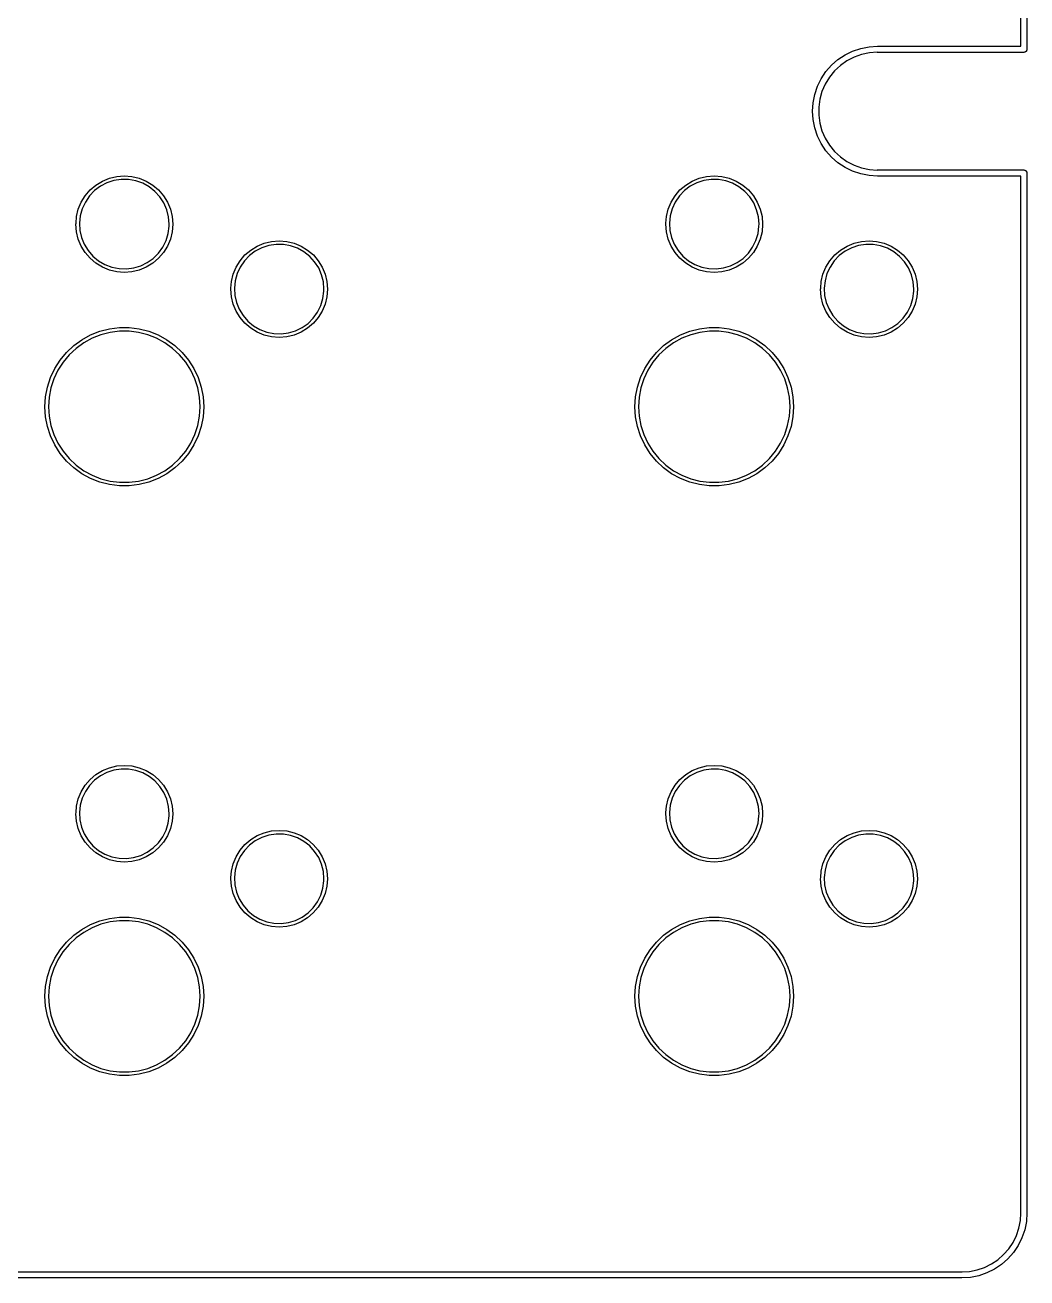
# Model space of a CAD drawing. Extents: x 0 to 11.3, y -3.7 to 0.
# Drawn here: x 9.999 to 11.273, y -3.733 to -2.139 of the extents above; entities that cross this region are included whole.
import ezdxf

# ---------------------------------------------------------------- set-up
doc = ezdxf.new("R2010")
doc.units = 0
doc.header["$MEASUREMENT"] = 0
doc.layers.add('BLACK', color=7, linetype='CONTINUOUS')

msp = doc.modelspace()

# ---------------------------------------------------------------- linework, layer by layer
at = {"layer": 'BLACK', "linetype": 'CONTINUOUS'}
for p, q in [((11.2648, -2.16634), (11.2648, -0.099409)), ((11.2726, -0.099409), (11.2726, -2.17028)), ((11.0613, -2.16916), (11.0719, -2.16705)), ((11.0719, -2.16705), (11.0827, -2.16634)), ((11.0827, -2.16634), (11.2648, -2.16634)), ((11.0242, -2.19055), (11.0323, -2.18342)), ((11.0323, -2.18342), (11.0413, -2.17742)), ((11.0413, -2.17742), (11.051, -2.17263)), ((11.0528, -2.18025), (11.0437, -2.18495)), ((11.051, -2.17263), (11.0613, -2.16916)), ((11.0624, -2.17682), (11.0528, -2.18025)), ((11.0725, -2.17474), (11.0624, -2.17682)), ((11.0822, -2.17407), (11.0725, -2.17474)), ((11.0827, -2.17421), (11.0822, -2.17407)), ((11.2687, -2.17421), (11.0827, -2.17421)), ((11.2693, -2.17402), (11.2687, -2.17421)), ((11.2699, -2.17402), (11.2693, -2.17402)), ((11.2704, -2.17365), (11.2699, -2.17402)), ((11.271, -2.17346), (11.2704, -2.17365)), ((11.2714, -2.17296), (11.271, -2.17346)), ((11.2719, -2.17259), (11.2714, -2.17296)), ((11.2721, -2.172), (11.2719, -2.17259)), ((11.2724, -2.17149), (11.2721, -2.172)), ((11.2726, -2.17028), (11.2724, -2.17087)), ((11.2724, -2.17087), (11.2724, -2.17149)), ((11.0111, -2.20768), (11.0171, -2.19869)), ((11.0171, -2.19869), (11.0242, -2.19055)), ((11.0279, -2.19784), (11.0214, -2.20578)), ((11.0354, -2.19085), (11.0279, -2.19784)), ((11.0437, -2.18495), (11.0354, -2.19085)), ((11.0063, -2.21738), (11.0111, -2.20768)), ((11.0161, -2.21452), (11.012, -2.22391)), ((11.0214, -2.20578), (11.0161, -2.21452)), ((11.0007, -2.23822), (11.0028, -2.22762)), ((11.0028, -2.22762), (11.0063, -2.21738)), ((11.012, -2.22391), (11.0093, -2.23376)), ((11, -2.24902), (11.0007, -2.23822)), ((11.0093, -2.23376), (11.0079, -2.2439)), ((11.0079, -2.2439), (11.0079, -2.25413)), ((11.0007, -2.25981), (11, -2.24902)), ((11.0028, -2.27041), (11.0007, -2.25981)), ((11.0079, -2.25413), (11.0093, -2.26427)), ((11.0063, -2.28065), (11.0028, -2.27041)), ((11.0093, -2.26427), (11.012, -2.27412)), ((11.012, -2.27412), (11.0161, -2.28351)), ((11.0111, -2.29035), (11.0063, -2.28065)), ((11.0171, -2.29935), (11.0111, -2.29035)), ((11.0161, -2.28351), (11.0214, -2.29225)), ((11.0214, -2.29225), (11.0279, -2.30019)), ((11.0242, -2.30748), (11.0171, -2.29935)), ((11.0323, -2.31461), (11.0242, -2.30748)), ((11.0279, -2.30019), (11.0354, -2.30718)), ((11.0354, -2.30718), (11.0437, -2.31308)), ((11.0413, -2.32062), (11.0323, -2.31461)), ((11.051, -2.3254), (11.0413, -2.32062)), ((11.0437, -2.31308), (11.0528, -2.31779)), ((11.0613, -2.32888), (11.051, -2.3254)), ((11.0528, -2.31779), (11.0624, -2.32121)), ((11.0624, -2.32121), (11.0725, -2.3233)), ((11.0725, -2.3233), (11.0822, -2.32396)), ((11.0822, -2.32396), (11.0827, -2.32382)), ((11.0827, -2.32382), (11.2687, -2.32382)), ((11.2687, -2.32382), (11.2693, -2.32401)), ((11.2693, -2.32401), (11.2699, -2.32401)), ((11.2699, -2.32401), (11.2704, -2.32438)), ((11.2704, -2.32438), (11.271, -2.32457)), ((11.271, -2.32457), (11.2714, -2.32508)), ((11.2714, -2.32508), (11.2719, -2.32544)), ((11.2719, -2.32544), (11.2721, -2.32603)), ((11.2721, -2.32603), (11.2724, -2.32654)), ((11.2724, -2.32654), (11.2724, -2.32716)), ((10.0889, -2.34295), (10.0971, -2.33791)), ((10.1029, -2.34019), (10.0946, -2.3445)), ((10.0971, -2.33791), (10.106, -2.33421)), ((10.1118, -2.33728), (10.1029, -2.34019)), ((10.106, -2.33421), (10.1154, -2.33196)), ((10.121, -2.33587), (10.1118, -2.33728)), ((10.1154, -2.33196), (10.125, -2.3312)), ((10.1304, -2.33599), (10.121, -2.33587)), ((10.125, -2.3312), (10.1346, -2.33196)), ((10.1396, -2.33762), (10.1304, -2.33599)), ((10.1346, -2.33196), (10.144, -2.33421)), ((10.1484, -2.34074), (10.1396, -2.33762)), ((10.144, -2.33421), (10.1529, -2.33791)), ((10.1565, -2.34525), (10.1484, -2.34074)), ((10.1529, -2.33791), (10.1612, -2.34295)), ((10.8388, -2.34295), (10.8471, -2.33791)), ((10.8529, -2.34018), (10.8446, -2.3445)), ((10.8471, -2.33791), (10.856, -2.33421)), ((10.8618, -2.33728), (10.8529, -2.34018)), ((10.856, -2.33421), (10.8654, -2.33196)), ((10.871, -2.33587), (10.8618, -2.33728)), ((10.8654, -2.33196), (10.875, -2.3312)), ((10.8804, -2.33598), (10.871, -2.33587)), ((10.875, -2.3312), (10.8846, -2.33196)), ((10.8896, -2.33762), (10.8804, -2.33598)), ((10.8846, -2.33196), (10.894, -2.33421)), ((10.8984, -2.34074), (10.8896, -2.33762)), ((10.894, -2.33421), (10.9029, -2.33791)), ((10.9065, -2.34525), (10.8984, -2.34074)), ((10.9029, -2.33791), (10.9112, -2.34295)), ((11.0719, -2.33099), (11.0613, -2.32888)), ((11.0827, -2.33169), (11.0719, -2.33099)), ((11.2648, -2.33169), (11.0827, -2.33169)), ((11.2648, -3.65059), (11.2648, -2.33169)), ((11.2724, -2.32716), (11.2726, -2.32776)), ((11.2726, -2.32776), (11.2726, -3.65059)), ((10.0702, -2.36479), (10.0752, -2.35656)), ((10.0752, -2.35656), (10.0815, -2.34922)), ((10.0807, -2.35686), (10.0755, -2.36457)), ((10.0872, -2.3501), (10.0807, -2.35686)), ((10.0815, -2.34922), (10.0889, -2.34295)), ((10.0946, -2.3445), (10.0872, -2.3501)), ((10.1639, -2.35104), (10.1565, -2.34525)), ((10.1612, -2.34295), (10.1685, -2.34922)), ((10.1702, -2.35795), (10.1639, -2.35104)), ((10.1685, -2.34922), (10.1748, -2.35656)), ((10.1752, -2.36579), (10.1702, -2.35795)), ((10.1748, -2.35656), (10.1798, -2.36479)), ((10.8202, -2.36479), (10.8252, -2.35656)), ((10.8252, -2.35656), (10.8315, -2.34922)), ((10.8307, -2.35685), (10.8255, -2.36457)), ((10.8372, -2.3501), (10.8307, -2.35685)), ((10.8315, -2.34922), (10.8388, -2.34295)), ((10.8446, -2.3445), (10.8372, -2.3501)), ((10.9139, -2.35104), (10.9065, -2.34525)), ((10.9112, -2.34295), (10.9185, -2.34922)), ((10.9201, -2.35795), (10.9139, -2.35104)), ((10.9185, -2.34922), (10.9248, -2.35656)), ((10.9252, -2.36579), (10.9201, -2.35795)), ((10.9248, -2.35656), (10.9298, -2.36479)), ((10.0642, -2.3831), (10.0665, -2.37371)), ((10.0665, -2.37371), (10.0702, -2.36479)), ((10.0715, -2.37304), (10.069, -2.38204)), ((10.0755, -2.36457), (10.0715, -2.37304)), ((10.179, -2.37435), (10.1752, -2.36579)), ((10.1812, -2.38341), (10.179, -2.37435)), ((10.1798, -2.36479), (10.1835, -2.37371)), ((10.1835, -2.37371), (10.1858, -2.3831)), ((10.8142, -2.38309), (10.8165, -2.37371)), ((10.8165, -2.37371), (10.8202, -2.36479)), ((10.8215, -2.37304), (10.819, -2.38204)), ((10.8255, -2.36457), (10.8215, -2.37304)), ((10.9289, -2.37435), (10.9252, -2.36579)), ((10.9312, -2.38341), (10.9289, -2.37435)), ((10.9298, -2.36479), (10.9335, -2.37371)), ((10.9335, -2.37371), (10.9358, -2.38309)), ((10.0636, -2.39133), (10.0642, -2.3831)), ((10.069, -2.38204), (10.068, -2.39133)), ((10.182, -2.39272), (10.1812, -2.38341)), ((10.1858, -2.3831), (10.1865, -2.39272)), ((10.8136, -2.39132), (10.8142, -2.38309)), ((10.819, -2.38204), (10.818, -2.39132)), ((10.932, -2.39272), (10.9312, -2.38341)), ((10.9358, -2.38309), (10.9365, -2.39272)), ((10.0635, -2.39272), (10.0636, -2.39133)), ((10.0642, -2.40234), (10.0635, -2.39272)), ((10.0665, -2.41173), (10.0642, -2.40234)), ((10.068, -2.39133), (10.0686, -2.40065)), ((10.0686, -2.40065), (10.0706, -2.40976)), ((10.178, -2.4137), (10.1807, -2.40476)), ((10.1807, -2.40476), (10.1819, -2.3955)), ((10.1819, -2.3955), (10.182, -2.39272)), ((10.1858, -2.40234), (10.1835, -2.41173)), ((10.1865, -2.39272), (10.1858, -2.40234)), ((10.8135, -2.39272), (10.8136, -2.39132)), ((10.8142, -2.40234), (10.8135, -2.39272)), ((10.8165, -2.41173), (10.8142, -2.40234)), ((10.818, -2.39132), (10.8186, -2.40065)), ((10.8186, -2.40065), (10.8206, -2.40976)), ((10.928, -2.41369), (10.9307, -2.40476)), ((10.9307, -2.40476), (10.9319, -2.3955)), ((10.9319, -2.3955), (10.932, -2.39272)), ((10.9358, -2.40234), (10.9335, -2.41173)), ((10.9365, -2.39272), (10.9358, -2.40234)), ((10.0702, -2.42065), (10.0665, -2.41173)), ((10.0752, -2.42888), (10.0702, -2.42065)), ((10.0706, -2.40976), (10.0741, -2.41841)), ((10.0741, -2.41841), (10.079, -2.42637)), ((10.1684, -2.42965), (10.1739, -2.42207)), ((10.1739, -2.42207), (10.178, -2.4137)), ((10.1798, -2.42065), (10.1748, -2.42888)), ((10.1835, -2.41173), (10.1798, -2.42065)), ((10.2857, -2.42563), (10.2939, -2.42058)), ((10.2939, -2.42058), (10.3028, -2.41689)), ((10.3087, -2.41996), (10.2998, -2.42286)), ((10.3028, -2.41689), (10.3122, -2.41464)), ((10.3179, -2.41855), (10.3087, -2.41996)), ((10.3122, -2.41464), (10.3219, -2.41388)), ((10.3272, -2.41866), (10.3179, -2.41855)), ((10.3219, -2.41388), (10.3315, -2.41464)), ((10.3364, -2.4203), (10.3272, -2.41866)), ((10.3315, -2.41464), (10.3409, -2.41689)), ((10.3452, -2.42342), (10.3364, -2.4203)), ((10.3409, -2.41689), (10.3498, -2.42058)), ((10.3498, -2.42058), (10.358, -2.42563)), ((10.8202, -2.42064), (10.8165, -2.41173)), ((10.8252, -2.42887), (10.8202, -2.42064)), ((10.8206, -2.40976), (10.8241, -2.41841)), ((10.8241, -2.41841), (10.829, -2.42637)), ((10.9184, -2.42965), (10.9238, -2.42207)), ((10.9238, -2.42207), (10.928, -2.41369)), ((10.9298, -2.42064), (10.9248, -2.42887)), ((10.9335, -2.41173), (10.9298, -2.42064)), ((11.0357, -2.42563), (11.0439, -2.42058)), ((11.0439, -2.42058), (11.0528, -2.41689)), ((11.0586, -2.41996), (11.0498, -2.42286)), ((11.0528, -2.41689), (11.0622, -2.41464)), ((11.0679, -2.41855), (11.0586, -2.41996)), ((11.0622, -2.41464), (11.0719, -2.41388)), ((11.0772, -2.41866), (11.0679, -2.41855)), ((11.0719, -2.41388), (11.0815, -2.41464)), ((11.0864, -2.4203), (11.0772, -2.41866)), ((11.0815, -2.41464), (11.0909, -2.41689)), ((11.0952, -2.42342), (11.0864, -2.4203)), ((11.0909, -2.41689), (11.0998, -2.42058)), ((11.0998, -2.42058), (11.108, -2.42563)), ((10.0815, -2.43622), (10.0752, -2.42888)), ((10.079, -2.42637), (10.0851, -2.43343)), ((10.0889, -2.44249), (10.0815, -2.43622)), ((10.0851, -2.43343), (10.0923, -2.4394)), ((10.1542, -2.44167), (10.1618, -2.43624)), ((10.1685, -2.43622), (10.1612, -2.44249)), ((10.1618, -2.43624), (10.1684, -2.42965)), ((10.1748, -2.42888), (10.1685, -2.43622)), ((10.2721, -2.43924), (10.2784, -2.4319)), ((10.284, -2.43278), (10.2776, -2.43953)), ((10.2784, -2.4319), (10.2857, -2.42563)), ((10.2915, -2.42717), (10.284, -2.43278)), ((10.2998, -2.42286), (10.2915, -2.42717)), ((10.3534, -2.42793), (10.3452, -2.42342)), ((10.3607, -2.43372), (10.3534, -2.42793)), ((10.358, -2.42563), (10.3654, -2.4319)), ((10.367, -2.44063), (10.3607, -2.43372)), ((10.3654, -2.4319), (10.3716, -2.43924)), ((10.8315, -2.43621), (10.8252, -2.42887)), ((10.829, -2.42637), (10.8351, -2.43343)), ((10.8388, -2.44248), (10.8315, -2.43621)), ((10.8351, -2.43343), (10.8423, -2.4394)), ((10.9042, -2.44167), (10.9118, -2.43624)), ((10.9185, -2.43621), (10.9112, -2.44248)), ((10.9118, -2.43624), (10.9184, -2.42965)), ((10.9248, -2.42887), (10.9185, -2.43621)), ((11.0221, -2.43924), (11.0284, -2.4319)), ((11.034, -2.43278), (11.0276, -2.43953)), ((11.0284, -2.4319), (11.0357, -2.42563)), ((11.0415, -2.42717), (11.034, -2.43278)), ((11.0498, -2.42286), (11.0415, -2.42717)), ((11.1034, -2.42793), (11.0952, -2.42342)), ((11.1107, -2.43372), (11.1034, -2.42793)), ((11.108, -2.42563), (11.1153, -2.4319)), ((11.117, -2.44062), (11.1107, -2.43372)), ((11.1153, -2.4319), (11.1216, -2.43924)), ((10.0971, -2.44753), (10.0889, -2.44249)), ((10.0923, -2.4394), (10.1004, -2.44411)), ((10.106, -2.45122), (10.0971, -2.44753)), ((10.1004, -2.44411), (10.1091, -2.44744)), ((10.1154, -2.45348), (10.106, -2.45122)), ((10.1091, -2.44744), (10.1183, -2.4493)), ((10.125, -2.45423), (10.1154, -2.45348)), ((10.1183, -2.4493), (10.1276, -2.44965)), ((10.1346, -2.45348), (10.125, -2.45423)), ((10.1276, -2.44965), (10.1369, -2.44846)), ((10.144, -2.45122), (10.1346, -2.45348)), ((10.1369, -2.44846), (10.1458, -2.44578)), ((10.1529, -2.44753), (10.144, -2.45122)), ((10.1458, -2.44578), (10.1542, -2.44167)), ((10.1612, -2.44249), (10.1529, -2.44753)), ((10.2634, -2.45639), (10.267, -2.44747)), ((10.267, -2.44747), (10.2721, -2.43924)), ((10.2723, -2.44725), (10.2684, -2.45572)), ((10.2776, -2.43953), (10.2723, -2.44725)), ((10.3721, -2.44847), (10.367, -2.44063)), ((10.3716, -2.43924), (10.3767, -2.44747)), ((10.3758, -2.45703), (10.3721, -2.44847)), ((10.3767, -2.44747), (10.3804, -2.45639)), ((10.8471, -2.44753), (10.8388, -2.44248)), ((10.8423, -2.4394), (10.8504, -2.44411)), ((10.856, -2.45122), (10.8471, -2.44753)), ((10.8504, -2.44411), (10.8591, -2.44744)), ((10.8654, -2.45347), (10.856, -2.45122)), ((10.8591, -2.44744), (10.8683, -2.4493)), ((10.875, -2.45423), (10.8654, -2.45347)), ((10.8683, -2.4493), (10.8776, -2.44964)), ((10.8846, -2.45347), (10.875, -2.45423)), ((10.8776, -2.44964), (10.8868, -2.44846)), ((10.894, -2.45122), (10.8846, -2.45347)), ((10.8868, -2.44846), (10.8958, -2.44577)), ((10.9029, -2.44753), (10.894, -2.45122)), ((10.8958, -2.44577), (10.9042, -2.44167)), ((10.9112, -2.44248), (10.9029, -2.44753)), ((11.0133, -2.45638), (11.017, -2.44747)), ((11.017, -2.44747), (11.0221, -2.43924)), ((11.0223, -2.44725), (11.0184, -2.45572)), ((11.0276, -2.43953), (11.0223, -2.44725)), ((11.1221, -2.44846), (11.117, -2.44062)), ((11.1216, -2.43924), (11.1267, -2.44747)), ((11.1258, -2.45703), (11.1221, -2.44846)), ((11.1267, -2.44747), (11.1304, -2.45638)), ((10.2605, -2.474), (10.2611, -2.46577)), ((10.2611, -2.46577), (10.2634, -2.45639)), ((10.2659, -2.46472), (10.2649, -2.474)), ((10.2684, -2.45572), (10.2659, -2.46472)), ((10.3781, -2.46609), (10.3758, -2.45703)), ((10.3788, -2.4754), (10.3781, -2.46609)), ((10.3804, -2.45639), (10.3826, -2.46577)), ((10.3826, -2.46577), (10.3834, -2.4754)), ((11.0104, -2.474), (11.0111, -2.46577)), ((11.0111, -2.46577), (11.0133, -2.45638)), ((11.0159, -2.46472), (11.0149, -2.474)), ((11.0184, -2.45572), (11.0159, -2.46472)), ((11.1281, -2.46609), (11.1258, -2.45703)), ((11.1288, -2.47539), (11.1281, -2.46609)), ((11.1304, -2.45638), (11.1326, -2.46577)), ((11.1326, -2.46577), (11.1334, -2.47539)), ((10.2603, -2.4754), (10.2605, -2.474)), ((10.2611, -2.48502), (10.2603, -2.4754)), ((10.2634, -2.49441), (10.2611, -2.48502)), ((10.2649, -2.474), (10.2654, -2.48333)), ((10.2654, -2.48333), (10.2675, -2.49244)), ((10.3776, -2.48744), (10.3788, -2.47818)), ((10.3788, -2.47818), (10.3788, -2.4754)), ((10.3826, -2.48502), (10.3804, -2.49441)), ((10.3834, -2.4754), (10.3826, -2.48502)), ((11.0103, -2.47539), (11.0104, -2.474)), ((11.0111, -2.48502), (11.0103, -2.47539)), ((11.0133, -2.4944), (11.0111, -2.48502)), ((11.0149, -2.474), (11.0154, -2.48332)), ((11.0154, -2.48332), (11.0175, -2.49243)), ((11.1275, -2.48744), (11.1288, -2.47818)), ((11.1288, -2.47818), (11.1288, -2.47539)), ((11.1326, -2.48502), (11.1304, -2.4944)), ((11.1334, -2.47539), (11.1326, -2.48502)), ((10.267, -2.50332), (10.2634, -2.49441)), ((10.2675, -2.49244), (10.271, -2.50109)), ((10.271, -2.50109), (10.2759, -2.50905)), ((10.3707, -2.50475), (10.3748, -2.49637)), ((10.3748, -2.49637), (10.3776, -2.48744)), ((10.3804, -2.49441), (10.3767, -2.50332)), ((11.017, -2.50332), (11.0133, -2.4944)), ((11.0175, -2.49243), (11.021, -2.50109)), ((11.021, -2.50109), (11.0259, -2.50905)), ((11.1207, -2.50474), (11.1248, -2.49637)), ((11.1248, -2.49637), (11.1275, -2.48744)), ((11.1304, -2.4944), (11.1267, -2.50332)), ((10.2721, -2.51155), (10.267, -2.50332)), ((10.2784, -2.51889), (10.2721, -2.51155)), ((10.2759, -2.50905), (10.282, -2.51611)), ((10.282, -2.51611), (10.2892, -2.52208)), ((10.3586, -2.51892), (10.3653, -2.51233)), ((10.3653, -2.51233), (10.3707, -2.50475)), ((10.3716, -2.51155), (10.3654, -2.51889)), ((10.3767, -2.50332), (10.3716, -2.51155)), ((11.0221, -2.51155), (11.017, -2.50332)), ((11.0284, -2.51889), (11.0221, -2.51155)), ((11.0259, -2.50905), (11.032, -2.51611)), ((11.032, -2.51611), (11.0392, -2.52207)), ((11.1086, -2.51892), (11.1152, -2.51233)), ((11.1152, -2.51233), (11.1207, -2.50474)), ((11.1216, -2.51155), (11.1153, -2.51889)), ((11.1267, -2.50332), (11.1216, -2.51155)), ((10.071, -2.53982), (10.0821, -2.53372)), ((10.0821, -2.53372), (10.0938, -2.52905)), ((10.0952, -2.53337), (10.084, -2.53782)), ((10.0938, -2.52905), (10.1061, -2.5259)), ((10.107, -2.53036), (10.0952, -2.53337)), ((10.1061, -2.5259), (10.1187, -2.52432)), ((10.119, -2.52884), (10.107, -2.53036)), ((10.1187, -2.52432), (10.1313, -2.52432)), ((10.1311, -2.52884), (10.119, -2.52884)), ((10.1431, -2.53036), (10.1311, -2.52884)), ((10.1313, -2.52432), (10.1439, -2.5259)), ((10.1548, -2.53337), (10.1431, -2.53036)), ((10.1439, -2.5259), (10.1562, -2.52905)), ((10.166, -2.53782), (10.1548, -2.53337)), ((10.1562, -2.52905), (10.168, -2.53372)), ((10.168, -2.53372), (10.1791, -2.53982)), ((10.2857, -2.52516), (10.2784, -2.51889)), ((10.2939, -2.53021), (10.2857, -2.52516)), ((10.2892, -2.52208), (10.2972, -2.52679)), ((10.3028, -2.5339), (10.2939, -2.53021)), ((10.2972, -2.52679), (10.306, -2.53012)), ((10.3122, -2.53615), (10.3028, -2.5339)), ((10.306, -2.53012), (10.3151, -2.53198)), ((10.3151, -2.53198), (10.3244, -2.53232)), ((10.3244, -2.53232), (10.3337, -2.53114)), ((10.3409, -2.5339), (10.3315, -2.53615)), ((10.3337, -2.53114), (10.3427, -2.52845)), ((10.3498, -2.53021), (10.3409, -2.5339)), ((10.3427, -2.52845), (10.351, -2.52434)), ((10.358, -2.52516), (10.3498, -2.53021)), ((10.351, -2.52434), (10.3586, -2.51892)), ((10.3654, -2.51889), (10.358, -2.52516)), ((10.8209, -2.53982), (10.832, -2.53372)), ((10.832, -2.53372), (10.8438, -2.52905)), ((10.8452, -2.53336), (10.834, -2.53782)), ((10.8438, -2.52905), (10.8561, -2.5259)), ((10.8569, -2.53036), (10.8452, -2.53336)), ((10.8561, -2.5259), (10.8687, -2.52431)), ((10.869, -2.52884), (10.8569, -2.53036)), ((10.8687, -2.52431), (10.8813, -2.52431)), ((10.881, -2.52884), (10.869, -2.52884)), ((10.8931, -2.53036), (10.881, -2.52884)), ((10.8813, -2.52431), (10.8939, -2.5259)), ((10.9048, -2.53336), (10.8931, -2.53036)), ((10.8939, -2.5259), (10.9062, -2.52905)), ((10.916, -2.53782), (10.9048, -2.53336)), ((10.9062, -2.52905), (10.918, -2.53372)), ((10.918, -2.53372), (10.9291, -2.53982)), ((11.0357, -2.52516), (11.0284, -2.51889)), ((11.0439, -2.5302), (11.0357, -2.52516)), ((11.0392, -2.52207), (11.0472, -2.52679)), ((11.0528, -2.5339), (11.0439, -2.5302)), ((11.0472, -2.52679), (11.056, -2.53012)), ((11.0622, -2.53615), (11.0528, -2.5339)), ((11.056, -2.53012), (11.0651, -2.53198)), ((11.0651, -2.53198), (11.0744, -2.53232)), ((11.0744, -2.53232), (11.0837, -2.53113)), ((11.0909, -2.5339), (11.0815, -2.53615)), ((11.0837, -2.53113), (11.0926, -2.52845)), ((11.0998, -2.5302), (11.0909, -2.5339)), ((11.0926, -2.52845), (11.101, -2.52434)), ((11.108, -2.52516), (11.0998, -2.5302)), ((11.101, -2.52434), (11.1086, -2.51892)), ((11.1153, -2.51889), (11.108, -2.52516)), ((10.0515, -2.55594), (10.0607, -2.54727)), ((10.0607, -2.54727), (10.071, -2.53982)), ((10.0734, -2.54365), (10.0636, -2.55076)), ((10.084, -2.53782), (10.0734, -2.54365)), ((10.1766, -2.54365), (10.166, -2.53782)), ((10.1864, -2.55076), (10.1766, -2.54365)), ((10.1791, -2.53982), (10.1893, -2.54727)), ((10.1893, -2.54727), (10.1986, -2.55594)), ((10.3219, -2.53691), (10.3122, -2.53615)), ((10.3315, -2.53615), (10.3219, -2.53691)), ((10.8015, -2.55594), (10.8107, -2.54727)), ((10.8107, -2.54727), (10.8209, -2.53982)), ((10.8234, -2.54365), (10.8136, -2.55076)), ((10.834, -2.53782), (10.8234, -2.54365)), ((10.9266, -2.54365), (10.916, -2.53782)), ((10.9364, -2.55076), (10.9266, -2.54365)), ((10.9291, -2.53982), (10.9393, -2.54727)), ((10.9393, -2.54727), (10.9485, -2.55594)), ((11.0719, -2.53691), (11.0622, -2.53615)), ((11.0815, -2.53615), (11.0719, -2.53691)), ((10.0366, -2.5764), (10.0434, -2.5657)), ((10.0434, -2.5657), (10.0515, -2.55594)), ((10.0548, -2.55905), (10.0471, -2.56837)), ((10.0636, -2.55076), (10.0548, -2.55905)), ((10.1952, -2.55905), (10.1864, -2.55076)), ((10.203, -2.56837), (10.1952, -2.55905)), ((10.1986, -2.55594), (10.2066, -2.5657)), ((10.2066, -2.5657), (10.2134, -2.5764)), ((10.7866, -2.5764), (10.7934, -2.5657)), ((10.7934, -2.5657), (10.8015, -2.55594)), ((10.8048, -2.55904), (10.797, -2.56837)), ((10.8136, -2.55076), (10.8048, -2.55904)), ((10.9452, -2.55904), (10.9364, -2.55076)), ((10.953, -2.56837), (10.9452, -2.55904)), ((10.9485, -2.55594), (10.9566, -2.5657)), ((10.9566, -2.5657), (10.9634, -2.5764)), ((10.0312, -2.58786), (10.0366, -2.5764)), ((10.0406, -2.57858), (10.0354, -2.58953)), ((10.0471, -2.56837), (10.0406, -2.57858)), ((10.2094, -2.57858), (10.203, -2.56837)), ((10.2146, -2.58953), (10.2094, -2.57858)), ((10.2134, -2.5764), (10.2188, -2.58786)), ((10.7812, -2.58786), (10.7866, -2.5764)), ((10.7906, -2.57858), (10.7854, -2.58953)), ((10.797, -2.56837), (10.7906, -2.57858)), ((10.9594, -2.57858), (10.953, -2.56837)), ((10.9646, -2.58953), (10.9594, -2.57858)), ((10.9634, -2.5764), (10.9688, -2.58786)), ((10.0273, -2.59991), (10.0312, -2.58786)), ((10.0354, -2.58953), (10.0317, -2.60104)), ((10.2183, -2.60104), (10.2146, -2.58953)), ((10.2188, -2.58786), (10.2227, -2.59991)), ((10.7773, -2.59991), (10.7812, -2.58786)), ((10.7854, -2.58953), (10.7817, -2.60104)), ((10.9683, -2.60104), (10.9646, -2.58953)), ((10.9688, -2.58786), (10.9727, -2.59991)), ((10.0241, -2.625), (10.0249, -2.61236)), ((10.0249, -2.61236), (10.0273, -2.59991)), ((10.0294, -2.61293), (10.0287, -2.625)), ((10.0317, -2.60104), (10.0294, -2.61293)), ((10.2206, -2.61293), (10.2183, -2.60104)), ((10.2214, -2.625), (10.2206, -2.61293)), ((10.2227, -2.59991), (10.2251, -2.61236)), ((10.2251, -2.61236), (10.2259, -2.625)), ((10.7741, -2.625), (10.7749, -2.61236)), ((10.7749, -2.61236), (10.7773, -2.59991)), ((10.7794, -2.61292), (10.7786, -2.625)), ((10.7817, -2.60104), (10.7794, -2.61292)), ((10.9706, -2.61292), (10.9683, -2.60104)), ((10.9714, -2.625), (10.9706, -2.61292)), ((10.9727, -2.59991), (10.9751, -2.61236)), ((10.9751, -2.61236), (10.9759, -2.625)), ((10.0249, -2.63765), (10.0241, -2.625)), ((10.0287, -2.625), (10.0294, -2.63708)), ((10.2206, -2.63708), (10.2214, -2.625)), ((10.2259, -2.625), (10.2251, -2.63765)), ((10.7749, -2.63764), (10.7741, -2.625)), ((10.7786, -2.625), (10.7794, -2.63708)), ((10.9706, -2.63708), (10.9714, -2.625)), ((10.9759, -2.625), (10.9751, -2.63764)), ((10.0273, -2.65009), (10.0249, -2.63765)), ((10.0294, -2.63708), (10.0317, -2.64896)), ((10.2183, -2.64896), (10.2206, -2.63708)), ((10.2251, -2.63765), (10.2227, -2.65009)), ((10.7773, -2.65009), (10.7749, -2.63764)), ((10.7794, -2.63708), (10.7817, -2.64896)), ((10.9683, -2.64896), (10.9706, -2.63708)), ((10.9751, -2.63764), (10.9727, -2.65009)), ((10.0312, -2.66214), (10.0273, -2.65009)), ((10.0317, -2.64896), (10.0354, -2.66047)), ((10.0354, -2.66047), (10.0406, -2.67142)), ((10.2094, -2.67142), (10.2146, -2.66047)), ((10.2146, -2.66047), (10.2183, -2.64896)), ((10.2227, -2.65009), (10.2188, -2.66214)), ((10.7812, -2.66214), (10.7773, -2.65009)), ((10.7817, -2.64896), (10.7854, -2.66047)), ((10.7854, -2.66047), (10.7906, -2.67142)), ((10.9594, -2.67142), (10.9646, -2.66047)), ((10.9646, -2.66047), (10.9683, -2.64896)), ((10.9727, -2.65009), (10.9688, -2.66214)), ((10.0366, -2.6736), (10.0312, -2.66214)), ((10.0434, -2.6843), (10.0366, -2.6736)), ((10.0406, -2.67142), (10.0471, -2.68164)), ((10.203, -2.68164), (10.2094, -2.67142)), ((10.2134, -2.6736), (10.2066, -2.6843)), ((10.2188, -2.66214), (10.2134, -2.6736)), ((10.7866, -2.6736), (10.7812, -2.66214)), ((10.7934, -2.6843), (10.7866, -2.6736)), ((10.7906, -2.67142), (10.797, -2.68163)), ((10.953, -2.68163), (10.9594, -2.67142)), ((10.9634, -2.6736), (10.9566, -2.6843)), ((10.9688, -2.66214), (10.9634, -2.6736)), ((10.0515, -2.69406), (10.0434, -2.6843)), ((10.0471, -2.68164), (10.0548, -2.69096)), ((10.0548, -2.69096), (10.0636, -2.69924)), ((10.1864, -2.69924), (10.1952, -2.69096)), ((10.1952, -2.69096), (10.203, -2.68164)), ((10.2066, -2.6843), (10.1986, -2.69406)), ((10.8015, -2.69406), (10.7934, -2.6843)), ((10.797, -2.68163), (10.8048, -2.69096)), ((10.8048, -2.69096), (10.8136, -2.69924)), ((10.9364, -2.69924), (10.9452, -2.69096)), ((10.9452, -2.69096), (10.953, -2.68163)), ((10.9566, -2.6843), (10.9485, -2.69406)), ((10.0607, -2.70274), (10.0515, -2.69406)), ((10.071, -2.71018), (10.0607, -2.70274)), ((10.0636, -2.69924), (10.0734, -2.70635)), ((10.0734, -2.70635), (10.084, -2.71218)), ((10.166, -2.71218), (10.1766, -2.70635)), ((10.1766, -2.70635), (10.1864, -2.69924)), ((10.1893, -2.70274), (10.1791, -2.71018)), ((10.1986, -2.69406), (10.1893, -2.70274)), ((10.8107, -2.70273), (10.8015, -2.69406)), ((10.8209, -2.71018), (10.8107, -2.70273)), ((10.8136, -2.69924), (10.8234, -2.70635)), ((10.8234, -2.70635), (10.834, -2.71218)), ((10.916, -2.71218), (10.9266, -2.70635)), ((10.9266, -2.70635), (10.9364, -2.69924)), ((10.9393, -2.70273), (10.9291, -2.71018)), ((10.9485, -2.69406), (10.9393, -2.70273)), ((10.0821, -2.71629), (10.071, -2.71018)), ((10.0938, -2.72095), (10.0821, -2.71629)), ((10.084, -2.71218), (10.0952, -2.71664)), ((10.1061, -2.7241), (10.0938, -2.72095)), ((10.0952, -2.71664), (10.107, -2.71965)), ((10.1187, -2.72569), (10.1061, -2.7241)), ((10.107, -2.71965), (10.119, -2.72116)), ((10.119, -2.72116), (10.1311, -2.72116)), ((10.1311, -2.72116), (10.1431, -2.71965)), ((10.1439, -2.7241), (10.1313, -2.72569)), ((10.1431, -2.71965), (10.1548, -2.71664)), ((10.1562, -2.72095), (10.1439, -2.7241)), ((10.1548, -2.71664), (10.166, -2.71218)), ((10.168, -2.71629), (10.1562, -2.72095)), ((10.1791, -2.71018), (10.168, -2.71629)), ((10.832, -2.71628), (10.8209, -2.71018)), ((10.8438, -2.72095), (10.832, -2.71628)), ((10.834, -2.71218), (10.8452, -2.71664)), ((10.8561, -2.7241), (10.8438, -2.72095)), ((10.8452, -2.71664), (10.8569, -2.71964)), ((10.8687, -2.72569), (10.8561, -2.7241)), ((10.8569, -2.71964), (10.869, -2.72116)), ((10.869, -2.72116), (10.881, -2.72116)), ((10.881, -2.72116), (10.8931, -2.71964)), ((10.8939, -2.7241), (10.8813, -2.72569)), ((10.8931, -2.71964), (10.9048, -2.71664)), ((10.9062, -2.72095), (10.8939, -2.7241)), ((10.9048, -2.71664), (10.916, -2.71218)), ((10.918, -2.71628), (10.9062, -2.72095)), ((10.9291, -2.71018), (10.918, -2.71628)), ((10.1313, -2.72569), (10.1187, -2.72569)), ((10.8813, -2.72569), (10.8687, -2.72569)), ((10.0888, -3.09295), (10.0971, -3.08791)), ((10.1029, -3.09019), (10.0946, -3.0945)), ((10.0971, -3.08791), (10.106, -3.08421)), ((10.1118, -3.08728), (10.1029, -3.09019)), ((10.106, -3.08421), (10.1154, -3.08196)), ((10.121, -3.08587), (10.1118, -3.08728)), ((10.1154, -3.08196), (10.125, -3.0812)), ((10.1304, -3.08599), (10.121, -3.08587)), ((10.125, -3.0812), (10.1346, -3.08196)), ((10.1396, -3.08762), (10.1304, -3.08599)), ((10.1346, -3.08196), (10.144, -3.08421)), ((10.1484, -3.09074), (10.1396, -3.08762)), ((10.144, -3.08421), (10.1529, -3.08791)), ((10.1565, -3.09525), (10.1484, -3.09074)), ((10.1529, -3.08791), (10.1612, -3.09295)), ((10.8388, -3.09295), (10.8471, -3.08791)), ((10.8529, -3.09019), (10.8446, -3.0945)), ((10.8471, -3.08791), (10.856, -3.08421)), ((10.8618, -3.08728), (10.8529, -3.09019)), ((10.856, -3.08421), (10.8654, -3.08196)), ((10.871, -3.08587), (10.8618, -3.08728)), ((10.8654, -3.08196), (10.875, -3.0812)), ((10.8804, -3.08599), (10.871, -3.08587)), ((10.875, -3.0812), (10.8846, -3.08196)), ((10.8896, -3.08762), (10.8804, -3.08599)), ((10.8846, -3.08196), (10.894, -3.08421)), ((10.8984, -3.09074), (10.8896, -3.08762)), ((10.894, -3.08421), (10.9029, -3.08791)), ((10.9065, -3.09525), (10.8984, -3.09074)), ((10.9029, -3.08791), (10.9112, -3.09295)), ((10.0702, -3.11479), (10.0752, -3.10656)), ((10.0752, -3.10656), (10.0815, -3.09922)), ((10.0807, -3.10686), (10.0755, -3.11457)), ((10.0872, -3.10011), (10.0807, -3.10686)), ((10.0815, -3.09922), (10.0888, -3.09295)), ((10.0946, -3.0945), (10.0872, -3.10011)), ((10.1639, -3.10104), (10.1565, -3.09525)), ((10.1612, -3.09295), (10.1685, -3.09922)), ((10.1701, -3.10795), (10.1639, -3.10104)), ((10.1685, -3.09922), (10.1748, -3.10656)), ((10.1748, -3.10656), (10.1798, -3.11479)), ((10.8202, -3.11479), (10.8252, -3.10656)), ((10.8252, -3.10656), (10.8315, -3.09922)), ((10.8307, -3.10686), (10.8255, -3.11457)), ((10.8372, -3.10011), (10.8307, -3.10686)), ((10.8315, -3.09922), (10.8388, -3.09295)), ((10.8446, -3.0945), (10.8372, -3.10011)), ((10.9139, -3.10104), (10.9065, -3.09525)), ((10.9112, -3.09295), (10.9185, -3.09922)), ((10.9201, -3.10795), (10.9139, -3.10104)), ((10.9185, -3.09922), (10.9248, -3.10656)), ((10.9248, -3.10656), (10.9298, -3.11479)), ((10.0642, -3.1331), (10.0665, -3.12371)), ((10.0665, -3.12371), (10.0702, -3.11479)), ((10.0715, -3.12304), (10.069, -3.13204)), ((10.0755, -3.11457), (10.0715, -3.12304)), ((10.1752, -3.11579), (10.1701, -3.10795)), ((10.1789, -3.12435), (10.1752, -3.11579)), ((10.1798, -3.11479), (10.1835, -3.12371)), ((10.1835, -3.12371), (10.1858, -3.1331)), ((10.8142, -3.1331), (10.8165, -3.12371)), ((10.8165, -3.12371), (10.8202, -3.11479)), ((10.8215, -3.12304), (10.819, -3.13204)), ((10.8255, -3.11457), (10.8215, -3.12304)), ((10.9252, -3.11579), (10.9201, -3.10795)), ((10.9289, -3.12435), (10.9252, -3.11579)), ((10.9298, -3.11479), (10.9335, -3.12371)), ((10.9335, -3.12371), (10.9358, -3.1331)), ((10.0636, -3.14133), (10.0642, -3.1331)), ((10.069, -3.13204), (10.068, -3.14133)), ((10.1812, -3.13341), (10.1789, -3.12435)), ((10.182, -3.14272), (10.1812, -3.13341)), ((10.1858, -3.1331), (10.1865, -3.14272)), ((10.8136, -3.14133), (10.8142, -3.1331)), ((10.819, -3.13204), (10.818, -3.14133)), ((10.9312, -3.13341), (10.9289, -3.12435)), ((10.932, -3.14272), (10.9312, -3.13341)), ((10.9358, -3.1331), (10.9365, -3.14272)), ((10.0635, -3.14272), (10.0636, -3.14133)), ((10.0642, -3.15234), (10.0635, -3.14272)), ((10.0665, -3.16173), (10.0642, -3.15234)), ((10.068, -3.14133), (10.0686, -3.15065)), ((10.0686, -3.15065), (10.0706, -3.15976)), ((10.178, -3.1637), (10.1807, -3.15476)), ((10.1807, -3.15476), (10.1819, -3.1455)), ((10.1819, -3.1455), (10.182, -3.14272)), ((10.1858, -3.15234), (10.1835, -3.16173)), ((10.1865, -3.14272), (10.1858, -3.15234)), ((10.8135, -3.14272), (10.8136, -3.14133)), ((10.8142, -3.15234), (10.8135, -3.14272)), ((10.8165, -3.16173), (10.8142, -3.15234)), ((10.818, -3.14133), (10.8186, -3.15065)), ((10.8186, -3.15065), (10.8206, -3.15976)), ((10.928, -3.1637), (10.9307, -3.15476)), ((10.9307, -3.15476), (10.9319, -3.1455)), ((10.9319, -3.1455), (10.932, -3.14272)), ((10.9358, -3.15234), (10.9335, -3.16173)), ((10.9365, -3.14272), (10.9358, -3.15234)), ((10.0702, -3.17065), (10.0665, -3.16173)), ((10.0752, -3.17888), (10.0702, -3.17065)), ((10.0706, -3.15976), (10.0741, -3.16841)), ((10.0741, -3.16841), (10.079, -3.17638)), ((10.1738, -3.17207), (10.178, -3.1637)), ((10.1798, -3.17065), (10.1748, -3.17888)), ((10.1835, -3.16173), (10.1798, -3.17065)), ((10.2857, -3.17563), (10.2939, -3.17059)), ((10.2939, -3.17059), (10.3028, -3.16689)), ((10.3086, -3.16996), (10.2998, -3.17286)), ((10.3028, -3.16689), (10.3122, -3.16464)), ((10.3179, -3.16855), (10.3086, -3.16996)), ((10.3122, -3.16464), (10.3219, -3.16388)), ((10.3272, -3.16866), (10.3179, -3.16855)), ((10.3219, -3.16388), (10.3315, -3.16464)), ((10.3364, -3.1703), (10.3272, -3.16866)), ((10.3315, -3.16464), (10.3409, -3.16689)), ((10.3452, -3.17342), (10.3364, -3.1703)), ((10.3409, -3.16689), (10.3498, -3.17059)), ((10.3498, -3.17059), (10.358, -3.17563)), ((10.8202, -3.17065), (10.8165, -3.16173)), ((10.8252, -3.17888), (10.8202, -3.17065)), ((10.8206, -3.15976), (10.8241, -3.16841)), ((10.8241, -3.16841), (10.829, -3.17638)), ((10.9238, -3.17207), (10.928, -3.1637)), ((10.9298, -3.17065), (10.9248, -3.17888)), ((10.9335, -3.16173), (10.9298, -3.17065)), ((11.0357, -3.17563), (11.0439, -3.17059)), ((11.0439, -3.17059), (11.0528, -3.16689)), ((11.0586, -3.16996), (11.0498, -3.17286)), ((11.0528, -3.16689), (11.0622, -3.16464)), ((11.0679, -3.16855), (11.0586, -3.16996)), ((11.0622, -3.16464), (11.0719, -3.16388)), ((11.0772, -3.16866), (11.0679, -3.16855)), ((11.0719, -3.16388), (11.0815, -3.16464)), ((11.0864, -3.1703), (11.0772, -3.16866)), ((11.0815, -3.16464), (11.0909, -3.16689)), ((11.0952, -3.17342), (11.0864, -3.1703)), ((11.0909, -3.16689), (11.0998, -3.17059)), ((11.0998, -3.17059), (11.108, -3.17563)), ((10.0815, -3.18622), (10.0752, -3.17888)), ((10.079, -3.17638), (10.0851, -3.18343)), ((10.0888, -3.19249), (10.0815, -3.18622)), ((10.0851, -3.18343), (10.0923, -3.1894)), ((10.1542, -3.19167), (10.1618, -3.18625)), ((10.1685, -3.18622), (10.1612, -3.19249)), ((10.1618, -3.18625), (10.1684, -3.17965)), ((10.1684, -3.17965), (10.1738, -3.17207)), ((10.1748, -3.17888), (10.1685, -3.18622)), ((10.2721, -3.18924), (10.2784, -3.1819)), ((10.284, -3.18278), (10.2776, -3.18953)), ((10.2784, -3.1819), (10.2857, -3.17563)), ((10.2915, -3.17718), (10.284, -3.18278)), ((10.2998, -3.17286), (10.2915, -3.17718)), ((10.3534, -3.17793), (10.3452, -3.17342)), ((10.3607, -3.18372), (10.3534, -3.17793)), ((10.358, -3.17563), (10.3653, -3.1819)), ((10.367, -3.19063), (10.3607, -3.18372)), ((10.3653, -3.1819), (10.3716, -3.18924)), ((10.8315, -3.18622), (10.8252, -3.17888)), ((10.829, -3.17638), (10.8351, -3.18343)), ((10.8388, -3.19249), (10.8315, -3.18622)), ((10.8351, -3.18343), (10.8423, -3.1894)), ((10.9042, -3.19167), (10.9118, -3.18625)), ((10.9185, -3.18622), (10.9112, -3.19249)), ((10.9118, -3.18625), (10.9184, -3.17965)), ((10.9184, -3.17965), (10.9238, -3.17207)), ((10.9248, -3.17888), (10.9185, -3.18622)), ((11.0221, -3.18924), (11.0284, -3.1819)), ((11.034, -3.18278), (11.0276, -3.18953)), ((11.0284, -3.1819), (11.0357, -3.17563)), ((11.0415, -3.17718), (11.034, -3.18278)), ((11.0498, -3.17286), (11.0415, -3.17718)), ((11.1034, -3.17793), (11.0952, -3.17342)), ((11.1107, -3.18372), (11.1034, -3.17793)), ((11.108, -3.17563), (11.1153, -3.1819)), ((11.117, -3.19063), (11.1107, -3.18372)), ((11.1153, -3.1819), (11.1216, -3.18924)), ((10.0971, -3.19753), (10.0888, -3.19249)), ((10.0923, -3.1894), (10.1004, -3.19411)), ((10.106, -3.20122), (10.0971, -3.19753)), ((10.1004, -3.19411), (10.1091, -3.19744)), ((10.1154, -3.20348), (10.106, -3.20122)), ((10.1091, -3.19744), (10.1183, -3.1993)), ((10.125, -3.20424), (10.1154, -3.20348)), ((10.1183, -3.1993), (10.1276, -3.19965)), ((10.1346, -3.20348), (10.125, -3.20424)), ((10.1276, -3.19965), (10.1368, -3.19846)), ((10.144, -3.20122), (10.1346, -3.20348)), ((10.1368, -3.19846), (10.1458, -3.19578)), ((10.1529, -3.19753), (10.144, -3.20122)), ((10.1458, -3.19578), (10.1542, -3.19167)), ((10.1612, -3.19249), (10.1529, -3.19753)), ((10.2633, -3.20639), (10.267, -3.19747)), ((10.267, -3.19747), (10.2721, -3.18924)), ((10.2723, -3.19725), (10.2684, -3.20572)), ((10.2776, -3.18953), (10.2723, -3.19725)), ((10.3721, -3.19847), (10.367, -3.19063)), ((10.3716, -3.18924), (10.3767, -3.19747)), ((10.3758, -3.20703), (10.3721, -3.19847)), ((10.3767, -3.19747), (10.3804, -3.20639)), ((10.8471, -3.19753), (10.8388, -3.19249)), ((10.8423, -3.1894), (10.8504, -3.19411)), ((10.856, -3.20122), (10.8471, -3.19753)), ((10.8504, -3.19411), (10.8591, -3.19744)), ((10.8654, -3.20348), (10.856, -3.20122)), ((10.8591, -3.19744), (10.8683, -3.1993)), ((10.875, -3.20424), (10.8654, -3.20348)), ((10.8683, -3.1993), (10.8776, -3.19965)), ((10.8846, -3.20348), (10.875, -3.20424)), ((10.8776, -3.19965), (10.8868, -3.19846)), ((10.894, -3.20122), (10.8846, -3.20348)), ((10.8868, -3.19846), (10.8958, -3.19578)), ((10.9029, -3.19753), (10.894, -3.20122)), ((10.8958, -3.19578), (10.9042, -3.19167)), ((10.9112, -3.19249), (10.9029, -3.19753)), ((11.0133, -3.20639), (11.017, -3.19747)), ((11.017, -3.19747), (11.0221, -3.18924)), ((11.0223, -3.19725), (11.0184, -3.20572)), ((11.0276, -3.18953), (11.0223, -3.19725)), ((11.1221, -3.19847), (11.117, -3.19063)), ((11.1216, -3.18924), (11.1267, -3.19747)), ((11.1258, -3.20703), (11.1221, -3.19847)), ((11.1267, -3.19747), (11.1304, -3.20639)), ((10.2604, -3.224), (10.2611, -3.21577)), ((10.2611, -3.21577), (10.2633, -3.20639)), ((10.2659, -3.21472), (10.2649, -3.224)), ((10.2684, -3.20572), (10.2659, -3.21472)), ((10.3781, -3.21609), (10.3758, -3.20703)), ((10.3788, -3.2254), (10.3781, -3.21609)), ((10.3804, -3.20639), (10.3826, -3.21577)), ((10.3826, -3.21577), (10.3834, -3.2254)), ((11.0104, -3.224), (11.0111, -3.21577)), ((11.0111, -3.21577), (11.0133, -3.20639)), ((11.0159, -3.21472), (11.0149, -3.224)), ((11.0184, -3.20572), (11.0159, -3.21472)), ((11.1281, -3.21609), (11.1258, -3.20703)), ((11.1288, -3.2254), (11.1281, -3.21609)), ((11.1304, -3.20639), (11.1326, -3.21577)), ((11.1326, -3.21577), (11.1334, -3.2254)), ((10.2603, -3.2254), (10.2604, -3.224)), ((10.2611, -3.23502), (10.2603, -3.2254)), ((10.2633, -3.24441), (10.2611, -3.23502)), ((10.2649, -3.224), (10.2654, -3.23333)), ((10.2654, -3.23333), (10.2675, -3.24244)), ((10.3775, -3.23744), (10.3788, -3.22818)), ((10.3788, -3.22818), (10.3788, -3.2254)), ((10.3826, -3.23502), (10.3804, -3.24441)), ((10.3834, -3.2254), (10.3826, -3.23502)), ((11.0103, -3.2254), (11.0104, -3.224)), ((11.0111, -3.23502), (11.0103, -3.2254)), ((11.0133, -3.24441), (11.0111, -3.23502)), ((11.0149, -3.224), (11.0154, -3.23333)), ((11.0154, -3.23333), (11.0175, -3.24244)), ((11.1275, -3.23744), (11.1288, -3.22818)), ((11.1288, -3.22818), (11.1288, -3.2254)), ((11.1326, -3.23502), (11.1304, -3.24441)), ((11.1334, -3.2254), (11.1326, -3.23502)), ((10.267, -3.25332), (10.2633, -3.24441)), ((10.2675, -3.24244), (10.271, -3.25109)), ((10.271, -3.25109), (10.2759, -3.25905)), ((10.3707, -3.25475), (10.3748, -3.24637)), ((10.3748, -3.24637), (10.3775, -3.23744)), ((10.3804, -3.24441), (10.3767, -3.25332)), ((11.017, -3.25332), (11.0133, -3.24441)), ((11.0175, -3.24244), (11.021, -3.25109)), ((11.021, -3.25109), (11.0259, -3.25905)), ((11.1207, -3.25475), (11.1248, -3.24637)), ((11.1248, -3.24637), (11.1275, -3.23744)), ((11.1304, -3.24441), (11.1267, -3.25332)), ((10.2721, -3.26155), (10.267, -3.25332)), ((10.2784, -3.26889), (10.2721, -3.26155)), ((10.2759, -3.25905), (10.282, -3.26611)), ((10.282, -3.26611), (10.2892, -3.27208)), ((10.3586, -3.26892), (10.3652, -3.26233)), ((10.3652, -3.26233), (10.3707, -3.25475)), ((10.3716, -3.26155), (10.3653, -3.26889)), ((10.3767, -3.25332), (10.3716, -3.26155)), ((11.0221, -3.26155), (11.017, -3.25332)), ((11.0284, -3.26889), (11.0221, -3.26155)), ((11.0259, -3.25905), (11.032, -3.26611)), ((11.032, -3.26611), (11.0392, -3.27208)), ((11.1086, -3.26892), (11.1152, -3.26233)), ((11.1152, -3.26233), (11.1207, -3.25475)), ((11.1216, -3.26155), (11.1153, -3.26889)), ((11.1267, -3.25332), (11.1216, -3.26155)), ((10.082, -3.28372), (10.0938, -3.27905)), ((10.0938, -3.27905), (10.1061, -3.2759)), ((10.1069, -3.28036), (10.0952, -3.28337)), ((10.1061, -3.2759), (10.1187, -3.27432)), ((10.119, -3.27884), (10.1069, -3.28036)), ((10.1187, -3.27432), (10.1313, -3.27432)), ((10.131, -3.27884), (10.119, -3.27884)), ((10.1431, -3.28036), (10.131, -3.27884)), ((10.1313, -3.27432), (10.1439, -3.2759)), ((10.1548, -3.28337), (10.1431, -3.28036)), ((10.1439, -3.2759), (10.1562, -3.27905)), ((10.1562, -3.27905), (10.168, -3.28372)), ((10.2857, -3.27516), (10.2784, -3.26889)), ((10.2939, -3.28021), (10.2857, -3.27516)), ((10.2892, -3.27208), (10.2972, -3.27679)), ((10.3028, -3.2839), (10.2939, -3.28021)), ((10.2972, -3.27679), (10.306, -3.28012)), ((10.306, -3.28012), (10.3151, -3.28198)), ((10.3151, -3.28198), (10.3244, -3.28232)), ((10.3244, -3.28232), (10.3337, -3.28114)), ((10.3337, -3.28114), (10.3426, -3.27845)), ((10.3498, -3.28021), (10.3409, -3.2839)), ((10.3426, -3.27845), (10.351, -3.27435)), ((10.358, -3.27516), (10.3498, -3.28021)), ((10.351, -3.27435), (10.3586, -3.26892)), ((10.3653, -3.26889), (10.358, -3.27516)), ((10.832, -3.28372), (10.8438, -3.27905)), ((10.8438, -3.27905), (10.8561, -3.2759)), ((10.8569, -3.28036), (10.8452, -3.28337)), ((10.8561, -3.2759), (10.8687, -3.27432)), ((10.869, -3.27884), (10.8569, -3.28036)), ((10.8687, -3.27432), (10.8813, -3.27432)), ((10.881, -3.27884), (10.869, -3.27884)), ((10.8931, -3.28036), (10.881, -3.27884)), ((10.8813, -3.27432), (10.8939, -3.2759)), ((10.9048, -3.28337), (10.8931, -3.28036)), ((10.8939, -3.2759), (10.9062, -3.27905)), ((10.9062, -3.27905), (10.918, -3.28372)), ((11.0357, -3.27516), (11.0284, -3.26889)), ((11.0439, -3.28021), (11.0357, -3.27516)), ((11.0392, -3.27208), (11.0472, -3.27679)), ((11.0528, -3.2839), (11.0439, -3.28021)), ((11.0472, -3.27679), (11.056, -3.28012)), ((11.056, -3.28012), (11.0651, -3.28198)), ((11.0651, -3.28198), (11.0744, -3.28232)), ((11.0744, -3.28232), (11.0837, -3.28114)), ((11.0837, -3.28114), (11.0926, -3.27845)), ((11.0998, -3.28021), (11.0909, -3.2839)), ((11.0926, -3.27845), (11.101, -3.27435)), ((11.108, -3.27516), (11.0998, -3.28021)), ((11.101, -3.27435), (11.1086, -3.26892)), ((11.1153, -3.26889), (11.108, -3.27516)), ((10.0515, -3.30594), (10.0607, -3.29727)), ((10.0607, -3.29727), (10.0709, -3.28982)), ((10.0734, -3.29365), (10.0636, -3.30076)), ((10.0709, -3.28982), (10.082, -3.28372)), ((10.084, -3.28782), (10.0734, -3.29365)), ((10.0952, -3.28337), (10.084, -3.28782)), ((10.166, -3.28782), (10.1548, -3.28337)), ((10.1766, -3.29365), (10.166, -3.28782)), ((10.168, -3.28372), (10.1791, -3.28982)), ((10.1864, -3.30076), (10.1766, -3.29365)), ((10.1791, -3.28982), (10.1893, -3.29727)), ((10.1893, -3.29727), (10.1985, -3.30594)), ((10.3122, -3.28615), (10.3028, -3.2839)), ((10.3219, -3.28691), (10.3122, -3.28615)), ((10.3315, -3.28615), (10.3219, -3.28691)), ((10.3409, -3.2839), (10.3315, -3.28615)), ((10.8015, -3.30594), (10.8107, -3.29727)), ((10.8107, -3.29727), (10.8209, -3.28982)), ((10.8234, -3.29365), (10.8136, -3.30076)), ((10.8209, -3.28982), (10.832, -3.28372)), ((10.834, -3.28782), (10.8234, -3.29365)), ((10.8452, -3.28337), (10.834, -3.28782)), ((10.916, -3.28782), (10.9048, -3.28337)), ((10.9266, -3.29365), (10.916, -3.28782)), ((10.918, -3.28372), (10.9291, -3.28982)), ((10.9364, -3.30076), (10.9266, -3.29365)), ((10.9291, -3.28982), (10.9393, -3.29727)), ((10.9393, -3.29727), (10.9485, -3.30594)), ((11.0622, -3.28615), (11.0528, -3.2839)), ((11.0719, -3.28691), (11.0622, -3.28615)), ((11.0815, -3.28615), (11.0719, -3.28691)), ((11.0909, -3.2839), (11.0815, -3.28615)), ((10.0434, -3.3157), (10.0515, -3.30594)), ((10.0548, -3.30905), (10.047, -3.31837)), ((10.0636, -3.30076), (10.0548, -3.30905)), ((10.1952, -3.30905), (10.1864, -3.30076)), ((10.203, -3.31837), (10.1952, -3.30905)), ((10.1985, -3.30594), (10.2066, -3.3157)), ((10.7934, -3.3157), (10.8015, -3.30594)), ((10.8048, -3.30905), (10.797, -3.31837)), ((10.8136, -3.30076), (10.8048, -3.30905)), ((10.9452, -3.30905), (10.9364, -3.30076)), ((10.953, -3.31837), (10.9452, -3.30905)), ((10.9485, -3.30594), (10.9566, -3.3157)), ((10.0312, -3.33786), (10.0366, -3.3264)), ((10.0406, -3.32859), (10.0354, -3.33953)), ((10.0366, -3.3264), (10.0434, -3.3157)), ((10.047, -3.31837), (10.0406, -3.32859)), ((10.2094, -3.32859), (10.203, -3.31837)), ((10.2066, -3.3157), (10.2134, -3.3264)), ((10.2146, -3.33953), (10.2094, -3.32859)), ((10.2134, -3.3264), (10.2188, -3.33786)), ((10.7812, -3.33786), (10.7866, -3.3264)), ((10.7906, -3.32859), (10.7854, -3.33953)), ((10.7866, -3.3264), (10.7934, -3.3157)), ((10.797, -3.31837), (10.7906, -3.32859)), ((10.9594, -3.32859), (10.953, -3.31837)), ((10.9566, -3.3157), (10.9634, -3.3264)), ((10.9646, -3.33953), (10.9594, -3.32859)), ((10.9634, -3.3264), (10.9688, -3.33786)), ((10.0273, -3.34991), (10.0312, -3.33786)), ((10.0354, -3.33953), (10.0317, -3.35104)), ((10.2183, -3.35104), (10.2146, -3.33953)), ((10.2188, -3.33786), (10.2227, -3.34991)), ((10.7773, -3.34991), (10.7812, -3.33786)), ((10.7854, -3.33953), (10.7817, -3.35104)), ((10.9683, -3.35104), (10.9646, -3.33953)), ((10.9688, -3.33786), (10.9727, -3.34991)), ((10.0241, -3.375), (10.0249, -3.36236)), ((10.0249, -3.36236), (10.0273, -3.34991)), ((10.0317, -3.35104), (10.0294, -3.36293)), ((10.2206, -3.36293), (10.2183, -3.35104)), ((10.2227, -3.34991), (10.2251, -3.36236)), ((10.2251, -3.36236), (10.2259, -3.375)), ((10.7741, -3.375), (10.7749, -3.36236)), ((10.7749, -3.36236), (10.7773, -3.34991)), ((10.7817, -3.35104), (10.7794, -3.36293)), ((10.9706, -3.36293), (10.9683, -3.35104)), ((10.9727, -3.34991), (10.9751, -3.36236)), ((10.9751, -3.36236), (10.9759, -3.375)), ((10.0249, -3.38765), (10.0241, -3.375)), ((10.0294, -3.36293), (10.0286, -3.375)), ((10.0286, -3.375), (10.0294, -3.38708)), ((10.2214, -3.375), (10.2206, -3.36293)), ((10.2206, -3.38708), (10.2214, -3.375)), ((10.2259, -3.375), (10.2251, -3.38765)), ((10.7749, -3.38765), (10.7741, -3.375)), ((10.7794, -3.36293), (10.7786, -3.375)), ((10.7786, -3.375), (10.7794, -3.38708)), ((10.9714, -3.375), (10.9706, -3.36293)), ((10.9706, -3.38708), (10.9714, -3.375)), ((10.9759, -3.375), (10.9751, -3.38765)), ((10.0273, -3.40009), (10.0249, -3.38765)), ((10.0294, -3.38708), (10.0317, -3.39896)), ((10.2183, -3.39896), (10.2206, -3.38708)), ((10.2251, -3.38765), (10.2227, -3.40009)), ((10.7773, -3.40009), (10.7749, -3.38765)), ((10.7794, -3.38708), (10.7817, -3.39896)), ((10.9683, -3.39896), (10.9706, -3.38708)), ((10.9751, -3.38765), (10.9727, -3.40009)), ((10.0312, -3.41214), (10.0273, -3.40009)), ((10.0317, -3.39896), (10.0354, -3.41047)), ((10.0354, -3.41047), (10.0406, -3.42142)), ((10.2094, -3.42142), (10.2146, -3.41047)), ((10.2146, -3.41047), (10.2183, -3.39896)), ((10.2227, -3.40009), (10.2188, -3.41214)), ((10.7812, -3.41214), (10.7773, -3.40009)), ((10.7817, -3.39896), (10.7854, -3.41047)), ((10.7854, -3.41047), (10.7906, -3.42142)), ((10.9594, -3.42142), (10.9646, -3.41047)), ((10.9646, -3.41047), (10.9683, -3.39896)), ((10.9727, -3.40009), (10.9688, -3.41214)), ((10.0366, -3.4236), (10.0312, -3.41214)), ((10.0434, -3.4343), (10.0366, -3.4236)), ((10.0406, -3.42142), (10.047, -3.43164)), ((10.203, -3.43164), (10.2094, -3.42142)), ((10.2134, -3.4236), (10.2066, -3.4343)), ((10.2188, -3.41214), (10.2134, -3.4236)), ((10.7866, -3.4236), (10.7812, -3.41214)), ((10.7934, -3.4343), (10.7866, -3.4236)), ((10.7906, -3.42142), (10.797, -3.43164)), ((10.953, -3.43164), (10.9594, -3.42142)), ((10.9634, -3.4236), (10.9566, -3.4343)), ((10.9688, -3.41214), (10.9634, -3.4236)), ((10.0515, -3.44406), (10.0434, -3.4343)), ((10.047, -3.43164), (10.0548, -3.44096)), ((10.0548, -3.44096), (10.0636, -3.44924)), ((10.1864, -3.44924), (10.1952, -3.44096)), ((10.1952, -3.44096), (10.203, -3.43164)), ((10.2066, -3.4343), (10.1985, -3.44406)), ((10.8015, -3.44406), (10.7934, -3.4343)), ((10.797, -3.43164), (10.8048, -3.44096)), ((10.8048, -3.44096), (10.8136, -3.44924)), ((10.9364, -3.44924), (10.9452, -3.44096)), ((10.9452, -3.44096), (10.953, -3.43164)), ((10.9566, -3.4343), (10.9485, -3.44406)), ((10.0607, -3.45274), (10.0515, -3.44406)), ((10.0709, -3.46018), (10.0607, -3.45274)), ((10.0636, -3.44924), (10.0734, -3.45636)), ((10.0734, -3.45636), (10.084, -3.46218)), ((10.166, -3.46218), (10.1766, -3.45636)), ((10.1766, -3.45636), (10.1864, -3.44924)), ((10.1893, -3.45274), (10.1791, -3.46018)), ((10.1985, -3.44406), (10.1893, -3.45274)), ((10.8107, -3.45274), (10.8015, -3.44406)), ((10.8209, -3.46018), (10.8107, -3.45274)), ((10.8136, -3.44924), (10.8234, -3.45636)), ((10.8234, -3.45636), (10.834, -3.46218)), ((10.916, -3.46218), (10.9266, -3.45636)), ((10.9266, -3.45636), (10.9364, -3.44924)), ((10.9393, -3.45274), (10.9291, -3.46018)), ((10.9485, -3.44406), (10.9393, -3.45274)), ((10.082, -3.46629), (10.0709, -3.46018)), ((10.0938, -3.47095), (10.082, -3.46629)), ((10.084, -3.46218), (10.0952, -3.46664)), ((10.1061, -3.4741), (10.0938, -3.47095)), ((10.0952, -3.46664), (10.1069, -3.46965)), ((10.1187, -3.47569), (10.1061, -3.4741)), ((10.1069, -3.46965), (10.119, -3.47116)), ((10.119, -3.47116), (10.131, -3.47116)), ((10.131, -3.47116), (10.1431, -3.46965)), ((10.1439, -3.4741), (10.1313, -3.47569)), ((10.1431, -3.46965), (10.1548, -3.46664)), ((10.1562, -3.47095), (10.1439, -3.4741)), ((10.1548, -3.46664), (10.166, -3.46218)), ((10.168, -3.46629), (10.1562, -3.47095)), ((10.1791, -3.46018), (10.168, -3.46629)), ((10.832, -3.46629), (10.8209, -3.46018)), ((10.8438, -3.47095), (10.832, -3.46629)), ((10.834, -3.46218), (10.8452, -3.46664)), ((10.8561, -3.4741), (10.8438, -3.47095)), ((10.8452, -3.46664), (10.8569, -3.46965)), ((10.8687, -3.47569), (10.8561, -3.4741)), ((10.8569, -3.46965), (10.869, -3.47116)), ((10.869, -3.47116), (10.881, -3.47116)), ((10.881, -3.47116), (10.8931, -3.46965)), ((10.8939, -3.4741), (10.8813, -3.47569)), ((10.8931, -3.46965), (10.9048, -3.46664)), ((10.9062, -3.47095), (10.8939, -3.4741)), ((10.9048, -3.46664), (10.916, -3.46218)), ((10.918, -3.46629), (10.9062, -3.47095)), ((10.9291, -3.46018), (10.918, -3.46629)), ((10.1313, -3.47569), (10.1187, -3.47569)), ((10.8813, -3.47569), (10.8687, -3.47569)), ((11.2624, -3.67), (11.2643, -3.66038)), ((11.2643, -3.66038), (11.2649, -3.651)), ((11.2649, -3.651), (11.2648, -3.65059)), ((11.2719, -3.66138), (11.2698, -3.67199)), ((11.2726, -3.65059), (11.2719, -3.66138)), ((11.2549, -3.68807), (11.2592, -3.67928)), ((11.2592, -3.67928), (11.2624, -3.67)), ((11.2698, -3.67199), (11.2663, -3.68223)), ((11.243, -3.7036), (11.2494, -3.69623)), ((11.2494, -3.69623), (11.2549, -3.68807)), ((11.2616, -3.69193), (11.2556, -3.70092)), ((11.2663, -3.68223), (11.2616, -3.69193)), ((11.2274, -3.71551), (11.2356, -3.71007)), ((11.2356, -3.71007), (11.243, -3.7036)), ((11.2484, -3.70905), (11.2403, -3.71619)), ((11.2556, -3.70092), (11.2484, -3.70905)), ((7.2665, -3.7254), (11.19, -3.7254)), ((11.19, -3.7254), (11.1904, -3.72553)), ((11.1904, -3.72553), (11.1997, -3.72492)), ((11.1997, -3.72492), (11.2094, -3.723)), ((11.2094, -3.723), (11.2186, -3.71985)), ((11.2216, -3.72698), (11.2114, -3.73045)), ((11.2186, -3.71985), (11.2274, -3.71551)), ((11.2313, -3.72219), (11.2216, -3.72698)), ((11.2403, -3.71619), (11.2313, -3.72219)), ((11.19, -3.73327), (7.26256, -3.73327)), ((11.2008, -3.73256), (11.19, -3.73327)), ((11.2114, -3.73045), (11.2008, -3.73256))]:
    msp.add_line(p, q, dxfattribs=at)

doc.saveas('drawing.dxf')
